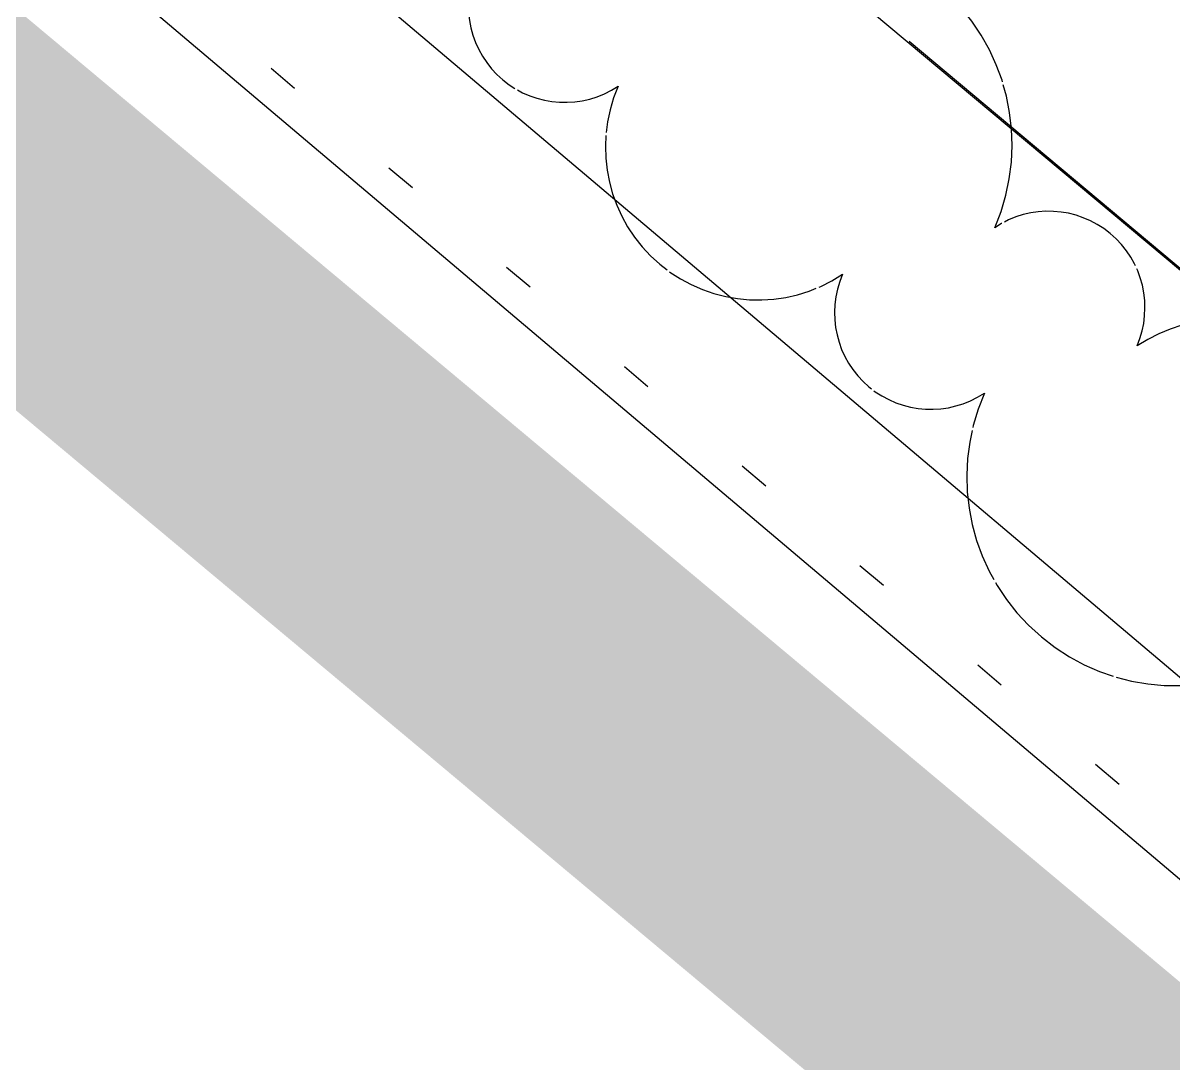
# Model space of a CAD drawing. Extents: x 383425 to 391668, y 6055101 to 6059545.
# Drawn here: x 387904.76 to 387942.07, y 6057966.12 to 6057999.89 of the extents above; entities that cross this region are included whole.
import ezdxf

# ---------------------------------------------------------------- set-up
doc = ezdxf.new("R2010")
doc.units = 0
doc.header["$LTSCALE"] = 5
for name, pattern in [('0', [1, 1, 0]), ('foc-ACCESSROAD', [3.75, 2.5, -1.25]), ('foc-TOPO', [1, 0.2, -0.8])]:
    doc.linetypes.add(name, pattern=pattern)
for name, color, linetype in [('AS-ROADS', 254, 'Continuous'), ('F-AR', 190, 'foc-ACCESSROAD'), ('F-RW', 190, 'Continuous'), ('P-PROPOSED', 10, 'Continuous'), ('T-BUSH', 110, '0'), ('T-LOW-AREA', 48, 'foc-TOPO')]:
    doc.layers.add(name, color=color, linetype=linetype)

msp = doc.modelspace()

# ---------------------------------------------------------------- linework, layer by layer
at = {"layer": 'AS-ROADS', "const_width": 9.996, "flags": 128}
msp.add_lwpolyline([(387226.514, 6058561.975), (387336.271, 6058470.029), (387441.186, 6058381.829), (387531.022, 6058305.677), (387650.805, 6058207.225), (387766.996, 6058109.762), (387868.625, 6058023.864), (387984.101, 6057927.3), (388086.01, 6057841.48), (388132.923, 6057801.963), (388211.478, 6057737.191)], dxfattribs=at)
at = {"layer": 'F-AR', "flags": 128}
msp.add_lwpolyline([(384209.894, 6059527.364), (384231.459, 6059425.618), (384260.496, 6059288.619), (384272.409, 6059245.836), (384281.002, 6059223.353), (384293.503, 6059199.291), (384306.633, 6059179.246), (384328.296, 6059153.9), (384351.109, 6059134.027), (384364.255, 6059122.575), (384393.151, 6059103.561), (384426.467, 6059087.092), (384458.329, 6059076.129), (384459.365, 6059075.914), (384474.048, 6059072.87), (384505.937, 6059066.259), (385008.136, 6059010.014), (385067.212, 6058999.826), (385138.735, 6058982.344), (385149.351, 6058979.234), (385179.302, 6058970.457), (385288.291, 6058938.521), (385462.07, 6058886.131), (385482.637, 6058879.934), (385563.172, 6058855.691), (385589.674, 6058847.713), (385599.265, 6058844.826), (385713.738, 6058810.586), (385717.952, 6058809.325), (385724.126, 6058807.479), (385733.757, 6058804.598), (385737.875, 6058803.366), (385753.504, 6058798.877), (385902.873, 6058755.97), (385917.831, 6058751.673), (385924.591, 6058749.731), (385946.484, 6058745.771), (385965.678, 6058742.294), (385971.681, 6058741.252), (385976.047, 6058740.88), (386020.538, 6058737.088), (386074.127, 6058737.239), (386159.371, 6058741.511), (386179.014, 6058742.542), (386359.777, 6058752.249), (386360.164, 6058752.273), (386583.351, 6058766.597), (386700.549, 6058770.261), (386731.782, 6058771.238), (386795.322, 6058768.01), (386985.892, 6058742.047), (386994.578, 6058740.108), (387026.309, 6058729.541), (387057.569, 6058715.939), (387094.111, 6058695.764), (387148.212, 6058656.524), (387286.824, 6058540.179), (387362.907, 6058476.86), (387378.43, 6058463.941), (387428.53, 6058422.665), (387443.821, 6058409.773), (387462.692, 6058393.664), (388044.62, 6057906.223), (388098.098, 6057861.342), (388118.995, 6057844.675), (388130.764, 6057834.937), (388142.101, 6057825.555), (388202.13, 6057775.286), (388218.183, 6057761.655), (388224.607, 6057756.197), (388228.456, 6057752.932), (388229.684, 6057751.876), (388275.88, 6057712.147), (388362.846, 6057637.363), (388366.402, 6057634.306), (388392.334, 6057609.606), (388428.608, 6057575.057), (388463.917, 6057538.763), (388498.077, 6057502.787), (388789.996, 6057238.857), (388827.103, 6057207.933), (388843.163, 6057194.556), (389166.988, 6056936.796), (389219.374, 6056895.095), (389258.456, 6056863.984), (389261.663, 6056861.434), (389281.224, 6056845.863), (389555.513, 6056627.532), (389567.24, 6056618.215), (389578.714, 6056609.064), (389582.926, 6056605.568), (389594.536, 6056595.932), (389777.524, 6056441.535), (389930.348, 6056312.772), (389952.631, 6056293.898), (389982.193, 6056268.859), (390059.403, 6056203.462), (390114.766, 6056159.168), (390122.572, 6056153.166), (390137.779, 6056143.404), (390151.8, 6056137.566), (390174.174, 6056132.584), (390201.351, 6056132.404), (390219.894, 6056137.257), (390251.366, 6056153.937), (390296.259, 6056184.645), (390450.635, 6056291.008), (390476.868, 6056307.674), (390569.869, 6056367.234), (390664.902, 6056427.617), (390688.307, 6056442.488), (390779.477, 6056502.47), (390827.793, 6056534.259), (390879.423, 6056567.689)], dxfattribs=at)
at = {"layer": 'F-RW', "flags": 128}
msp.add_lwpolyline([(388472.803, 6058020.803), (388401.993, 6058000.767), (388371.608, 6057992.169), (388300.87, 6057972.153), (388254.666, 6057929.328), (388239.562, 6057928.871), (388218.605, 6057909.421), (388161.872, 6057841.44), (388156.279, 6057834.737), (388149.06, 6057826.087), (388141.433, 6057832.452), (388122.204, 6057848.5), (388118.374, 6057851.708), (388116.16, 6057852.748), (388098.098, 6057861.342), (387462.692, 6058393.664)], dxfattribs=at)
at = {"layer": 'P-PROPOSED'}
for points in [[(388292.664, 6057685.694), (388108.163, 6057840.716), (388093.582, 6057850.713), (387877.136, 6058033.754), (387659.848, 6058215.619), (387538.909, 6058315.695), (387446.55, 6058393.96), (387342.952, 6058485.359), (387119.628, 6058665.038)], [(387116.616, 6058661.047), (387339.731, 6058481.536), (387443.281, 6058390.179), (387535.701, 6058311.863), (387656.651, 6058211.777), (387873.918, 6058029.93), (388090.548, 6057846.734), (388105.135, 6057836.732), (388289.397, 6057681.91)]]:
    msp.add_lwpolyline(points, dxfattribs=at)
at = {"layer": 'T-BUSH', "flags": 128}
for points in [[(388111.949, 6057847.109, 0.75), (388107.336, 6057850.947, 0.75), (388100.033, 6057857.022, 0.75), (388095.42, 6057860.86, 0.75), (388085.427, 6057869.174, 0.75), (388080.814, 6057873.011, 0.75), (388073.511, 6057879.087, 0.75), (388068.899, 6057882.924, 0.75), (388058.905, 6057891.238, 0.75), (388054.292, 6057895.076, 0.75), (388046.989, 6057901.151, 0.75), (388042.377, 6057904.989, 0.75), (388032.383, 6057913.303, 0.75), (388027.77, 6057917.14, 0.75), (388020.467, 6057923.216, 0.75), (388015.855, 6057927.053, 0.75), (388005.861, 6057935.367, 0.75), (388001.248, 6057939.204, 0.75), (387993.945, 6057945.28, 0.75), (387989.333, 6057949.117, 0.75), (387979.339, 6057957.432, 0.75), (387974.727, 6057961.269, 0.75), (387967.423, 6057967.345, 0.75), (387962.811, 6057971.182, 0.75), (387952.817, 6057979.496, 0.75), (387948.205, 6057983.333, 0.75), (387940.902, 6057989.409, 0.75), (387936.289, 6057993.246, 0.75), (387926.295, 6058001.56, 0.75), (387921.683, 6058005.398, 0.75), (387914.38, 6058011.473, 0.75), (387909.767, 6058015.311, 0.75), (387899.773, 6058023.625, 0.75), (387895.161, 6058027.462, 0.75), (387887.858, 6058033.538, 0.75), (387883.245, 6058037.375, 0.75), (387873.251, 6058045.689, 0.75), (387868.639, 6058049.527, 0.75), (387861.336, 6058055.602, 0.75), (387856.723, 6058059.44, 0.75), (387846.73, 6058067.754, 0.75), (387842.117, 6058071.591, 0.75), (387834.814, 6058077.667, 0.75), (387830.201, 6058081.504, 0.75), (387820.208, 6058089.818, 0.75), (387815.595, 6058093.655, 0.75), (387808.292, 6058099.731, 0.75), (387803.68, 6058103.568, 0.75), (387793.686, 6058111.883, 0.75), (387789.073, 6058115.72, 0.75), (387781.77, 6058121.796, 0.75), (387777.158, 6058125.633, 0.75), (387767.164, 6058133.947, 0.75), (387762.551, 6058137.784, 0.75), (387755.248, 6058143.86, 0.75), (387750.636, 6058147.697, 0.75), (387740.642, 6058156.011, 0.75), (387736.029, 6058159.849, 0.75), (387728.726, 6058165.924, 0.75), (387724.114, 6058169.762, 0.75), (387714.12, 6058178.076, 0.75), (387709.508, 6058181.913, 0.75), (387702.204, 6058187.989, 0.75), (387697.592, 6058191.826, 0.75), (387687.598, 6058200.14, 0.75), (387682.986, 6058203.978, 0.75), (387675.683, 6058210.053, 0.75), (387671.07, 6058213.891, 0.75), (387661.076, 6058222.205, 0.75), (387656.464, 6058226.042, 0.75), (387649.161, 6058232.118, 0.75), (387644.548, 6058235.955, 0.75), (387634.554, 6058244.269, 0.75), (387629.942, 6058248.106, 0.75), (387622.639, 6058254.182, 0.75), (387618.026, 6058258.019, 0.75), (387608.032, 6058266.333, 0.75), (387603.42, 6058270.171, 0.75), (387596.117, 6058276.246, 0.75), (387591.504, 6058280.084, 0.75), (387581.511, 6058288.398, 0.75), (387576.898, 6058292.235, 0.75), (387569.595, 6058298.311, 0.75), (387564.982, 6058302.148, 0.75), (387554.989, 6058310.462, 0.75), (387550.376, 6058314.3, 0.75), (387543.073, 6058320.375, 0.75), (387538.461, 6058324.213, 0.75), (387528.467, 6058332.527, 0.75), (387523.854, 6058336.364, 0.75), (387516.551, 6058342.44, 0.75), (387511.939, 6058346.277, 0.75), (387501.945, 6058354.591, 0.75), (387497.332, 6058358.428, 0.75), (387490.029, 6058364.504, 0.75), (387485.417, 6058368.341, 0.75), (387475.423, 6058376.656, 0.75), (387469.79, 6058376.77, 0.75)], [(387469.878, 6058377.261, 0.75), (387474.486, 6058373.418, 0.75), (387481.782, 6058367.333, 0.75), (387486.39, 6058363.49, 0.75), (387496.373, 6058355.164, 0.75), (387500.981, 6058351.321, 0.75), (387508.276, 6058345.236, 0.75), (387512.884, 6058341.393, 0.75), (387522.868, 6058333.066, 0.75), (387527.475, 6058329.223, 0.75), (387534.771, 6058323.139, 0.75), (387539.379, 6058319.296, 0.75), (387549.362, 6058310.969, 0.75), (387553.97, 6058307.126, 0.75), (387561.266, 6058301.041, 0.75), (387565.873, 6058297.198, 0.75), (387575.857, 6058288.872, 0.75), (387580.465, 6058285.029, 0.75), (387587.76, 6058278.944, 0.75), (387592.368, 6058275.101, 0.75), (387602.351, 6058266.775, 0.75), (387606.959, 6058262.932, 0.75), (387614.255, 6058256.847, 0.75), (387618.862, 6058253.004, 0.75), (387628.846, 6058244.677, 0.75), (387633.454, 6058240.834, 0.75), (387640.749, 6058234.75, 0.75), (387645.357, 6058230.907, 0.75), (387655.466, 6058222.739, 0.75), (387660.255, 6058219.124, 0.75), (387667.837, 6058213.4, 0.75), (387672.626, 6058209.785, 0.75), (387683.002, 6058201.953, 0.75), (387687.791, 6058198.338, 0.75), (387695.373, 6058192.615, 0.75), (387700.145, 6058188.978, 0.75), (387710.306, 6058180.869, 0.75), (387714.996, 6058177.127, 0.75), (387722.421, 6058171.201, 0.75), (387727.111, 6058167.459, 0.75), (387737.272, 6058159.35, 0.75), (387741.962, 6058155.608, 0.75), (387749.388, 6058149.682, 0.75), (387754.077, 6058145.94, 0.75), (387764.239, 6058137.831, 0.75), (387768.928, 6058134.089, 0.75), (387775.418, 6058127.261, 0.75), (387778.989, 6058122.439, 0.75), (387787.279, 6058112.513, 0.75), (387791.877, 6058108.658, 0.75), (387799.158, 6058102.555, 0.75), (387803.756, 6058098.701, 0.75), (387813.718, 6058090.349, 0.75), (387818.316, 6058086.494, 0.75), (387825.597, 6058080.391, 0.75), (387830.195, 6058076.537, 0.75), (387840.157, 6058068.185, 0.75), (387844.755, 6058064.331, 0.75), (387852.035, 6058058.227, 0.75), (387856.633, 6058054.373, 0.75), (387866.596, 6058046.021, 0.75), (387871.194, 6058042.167, 0.75), (387878.474, 6058036.064, 0.75), (387883.072, 6058032.209, 0.75), (387893.035, 6058023.857, 0.75), (387897.633, 6058020.003, 0.75), (387904.913, 6058013.9, 0.75), (387909.511, 6058010.045, 0.75), (387919.474, 6058001.693, 0.75), (387924.072, 6057997.839, 0.75), (387931.352, 6057991.736, 0.75), (387935.95, 6057987.881, 0.75), (387945.912, 6057979.53, 0.75), (387950.511, 6057975.675, 0.75), (387957.791, 6057969.572, 0.75), (387962.389, 6057965.717, 0.75), (387972.351, 6057957.366, 0.75), (387976.949, 6057953.511, 0.75), (387984.23, 6057947.408, 0.75), (387988.828, 6057943.553, 0.75), (387998.79, 6057935.202, 0.75), (388003.388, 6057931.347, 0.75), (388010.668, 6057925.244, 0.75), (388015.267, 6057921.39, 0.75), (388025.229, 6057913.038, 0.75), (388029.827, 6057909.183, 0.75), (388037.107, 6057903.08, 0.75), (388041.705, 6057899.226, 0.75), (388051.668, 6057890.874, 0.75), (388056.266, 6057887.019, 0.75), (388063.546, 6057880.916, 0.75), (388068.144, 6057877.062, 0.75), (388078.107, 6057868.71, 0.75), (388082.705, 6057864.856, 0.75), (388089.985, 6057858.752, 0.75), (388094.583, 6057854.898, 0.75), (388104.545, 6057846.546, 0.75), (388112.5, 6057851.602, 0.75)]]:
    msp.add_lwpolyline(points, format="xyb", dxfattribs=at)
at = {"layer": 'T-LOW-AREA', "flags": 128}
msp.add_lwpolyline([(388110.353, 6057836.424), (388108.815, 6057837.355), (388106.712, 6057837.834), (388104.686, 6057838.502), (388101.946, 6057839.864), (388097.892, 6057842.424), (388091.173, 6057847.514), (387990.176, 6057933.098), (387874.564, 6058030.693), (387774.09, 6058115.901), (387657.288, 6058212.547), (387536.342, 6058312.63), (387445.807, 6058389.227), (387381.404, 6058448.187), (387377.097, 6058451.177), (387374.59, 6058454.221), (387372.417, 6058455.937)], dxfattribs=at)

doc.saveas('drawing.dxf')
